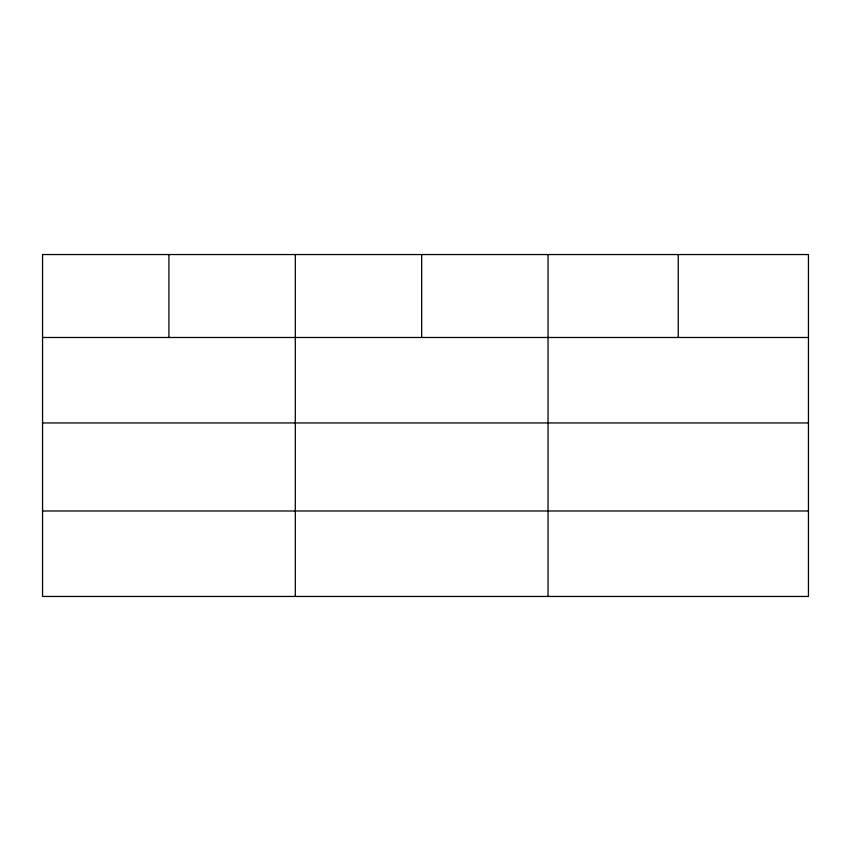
<?xml version="1.0" encoding="UTF-8"?>
<svg xmlns="http://www.w3.org/2000/svg" width="851" height="851" viewBox="0 0 851 851"><rect width="100%" height="100%" fill="white"/><g stroke="black" fill="none" stroke-linecap="round" stroke-linejoin="round"><path stroke-width="1.28" d="M42.55 337.485L808.45 337.485M42.55 422.947L808.45 422.947M42.55 510.994L808.45 510.994M678.247 254.545L678.247 337.485M548.044 254.545L548.044 596.455M421.67 254.545L421.67 337.485M295.297 254.545L295.297 596.455M168.924 254.545L168.924 337.485M808.45 254.545L42.55 254.545L42.55 596.455L808.45 596.455L808.45 254.545"/></g></svg>
